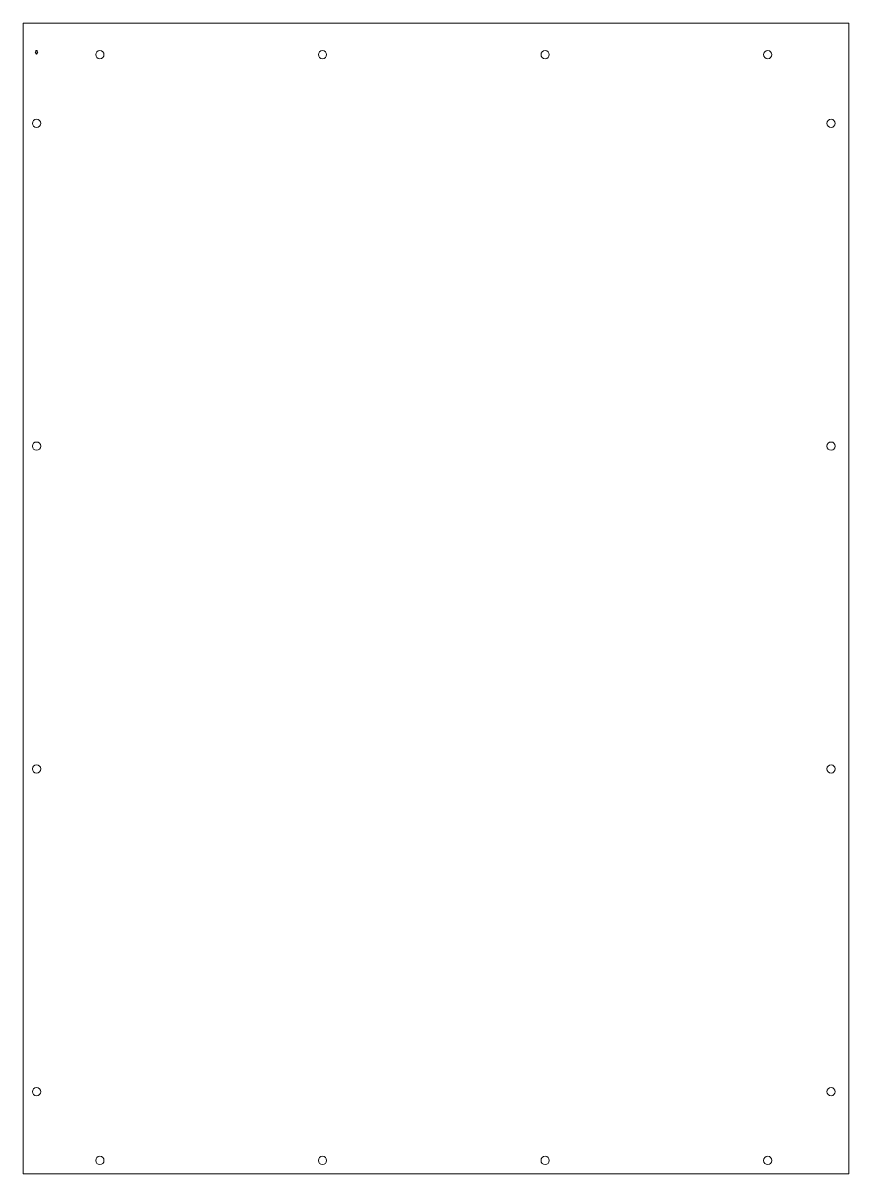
# Model space of a CAD drawing. Header units: inches. Extents: x 0 to 22.9, y -31.9 to 0.
import ezdxf

# ---------------------------------------------------------------- set-up
doc = ezdxf.new("R2010")
doc.units = ezdxf.units.IN
doc.header["$MEASUREMENT"] = 0

msp = doc.modelspace()

# ---------------------------------------------------------------- linework, layer by layer
at = {"color": 7, "linetype": 'Continuous', "lineweight": 15}
for p, q in [((0, -31.879), (0, 0)), ((0, 0), (22.879, 0)), ((22.879, 0), (22.879, -31.879)), ((0.335, -0.811), (0.375, -0.861)), ((0.355, -0.811), (0.335, -0.811)), ((0.395, -0.761), (0.355, -0.761)), ((0.355, -0.761), (0.355, -0.811)), ((0.375, -0.861), (0.415, -0.811)), ((0.395, -0.811), (0.395, -0.761)), ((0.415, -0.811), (0.395, -0.811)), ((22.879, -31.879), (0, -31.879))]:
    msp.add_line(p, q, dxfattribs=at)
for centre in [(2.129, -0.875), (8.296, -0.875), (14.462, -0.875), (20.629, -0.875), (0.375, -2.779), (22.383, -2.779), (0.375, -11.719), (22.383, -11.719), (0.375, -20.66), (22.383, -20.66), (0.375, -29.6), (22.383, -29.6), (2.129, -31.504), (8.296, -31.504), (14.462, -31.504), (20.629, -31.504)]:
    msp.add_circle(centre, 0.114, dxfattribs=at)

doc.saveas('drawing.dxf')
